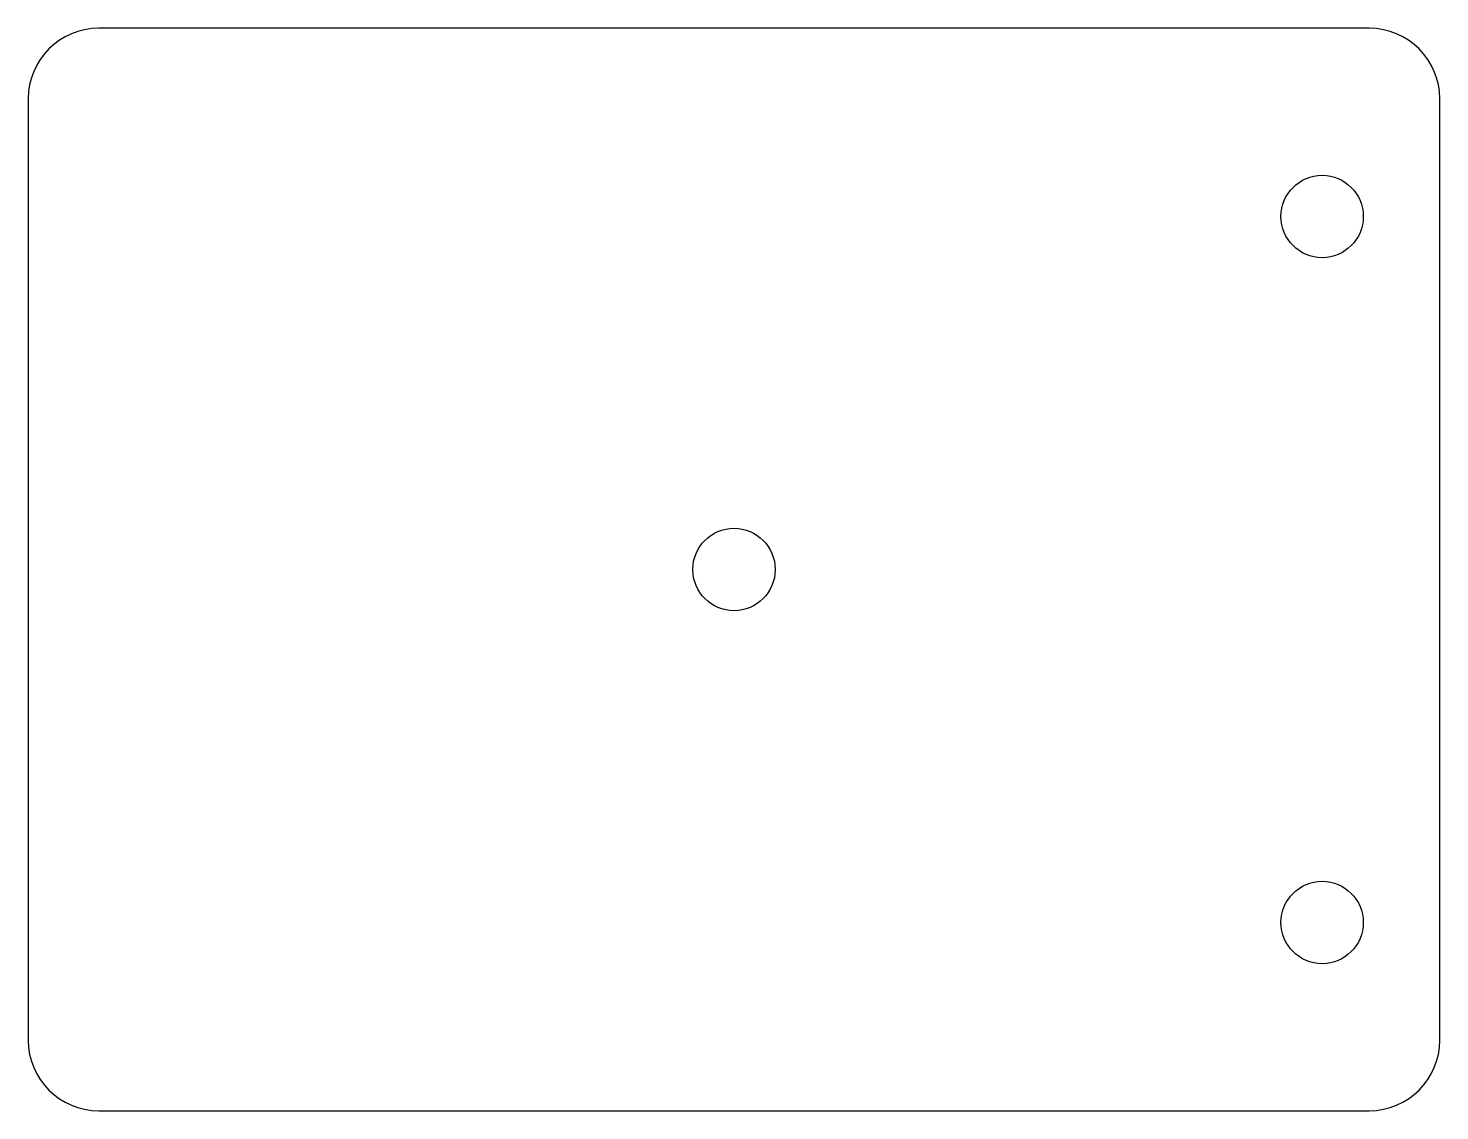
# Model space of a CAD drawing. Header units: millimetres. Extents: x -30 to 30, y -23 to 23.
import ezdxf

# ---------------------------------------------------------------- set-up
doc = ezdxf.new("R2010")
doc.units = ezdxf.units.MM

msp = doc.modelspace()

# ---------------------------------------------------------------- linework, layer by layer
at = {"color": 7, "linetype": 'Continuous', "lineweight": 25}
for p, q in [((27, 23), (-27, 23)), ((-30, 20), (-30, -20)), ((30, -20), (30, 20)), ((-27, -23), (27, -23))]:
    msp.add_line(p, q, dxfattribs=at)
for centre in [(25, 15), (0, 0), (25, -15)]:
    msp.add_circle(centre, 1.75, dxfattribs=at)
for centre, start, end in [((-27, 20), 90, 180), ((27, 20), 0, 90), ((-27, -20), 180, 270), ((27, -20), 270, 0)]:
    msp.add_arc(centre, 3, start, end, dxfattribs=at)

doc.saveas('drawing.dxf')
